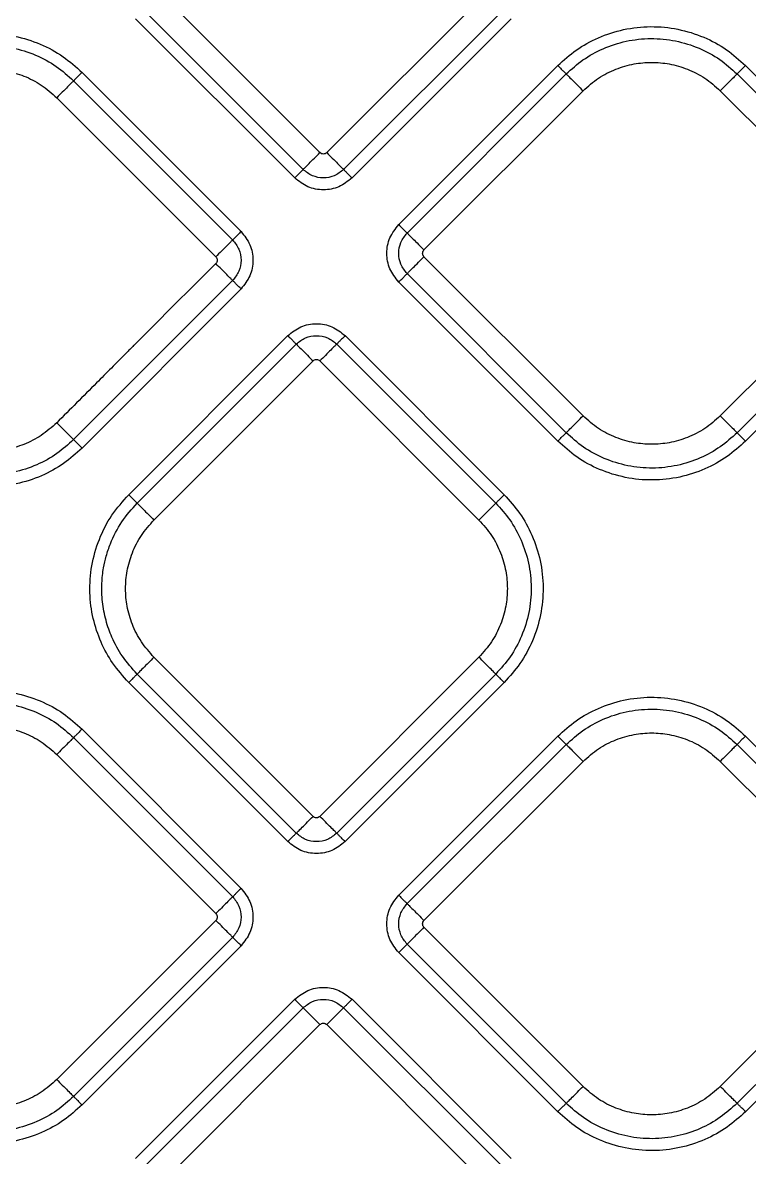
# Model space of a CAD drawing. Extents: x 832 to 912, y 781 to 934.
# Drawn here: x 869.191 to 872.201, y 842.999 to 847.697 of the extents above; entities that cross this region are included whole.
import ezdxf

# ---------------------------------------------------------------- set-up
doc = ezdxf.new("R2010")
doc.units = 0
doc.header["$MEASUREMENT"] = 0
doc.layers.add('1', color=4, linetype='Continuous')

# ---------------------------------------------------------------- blocks, each defined once
blk = doc.blocks.new('2026 SOVEREIGN HL')
at = {"layer": '1', "color": 3, "linetype": 'Continuous', "lineweight": 25}
for p, q in [((38.693, 50.0642), (38.0342, 50.723)), ((39.3801, 50.723), (38.7213, 50.0642)), ((38.6233, 49.9945), (37.9645, 50.6533)), ((39.4499, 50.6533), (38.791, 49.9945)), ((38.5884, 49.9597), (37.9296, 50.6185)), ((39.4847, 50.6185), (38.8259, 49.9597)), ((39.0195, 49.7661), (39.6783, 50.4249)), ((40.4555, 50.4249), (41.1143, 49.7661)), ((37.6727, 50.3615), (38.3315, 49.7027)), ((37.7076, 50.3964), (38.3664, 49.7376)), ((39.0543, 49.7312), (39.7131, 50.39)), ((40.4207, 50.39), (41.0795, 49.7312)), ((39.124, 49.6615), (39.7828, 50.3203)), ((40.351, 50.3203), (41.0098, 49.6615)), ((37.603, 50.2918), (38.2618, 49.633)), ((39.7828, 48.9744), (39.124, 49.6332)), ((41.0098, 49.6332), (40.351, 48.9744)), ((39.7131, 48.9047), (39.0543, 49.5635)), ((41.0795, 49.5635), (40.4207, 48.9047)), ((38.3315, 49.535), (37.6727, 48.8762)), ((39.6783, 48.8698), (39.0195, 49.5286)), ((41.1143, 49.5286), (40.4555, 48.8698)), ((38.3664, 49.5001), (37.7076, 48.8413)), ((37.9011, 48.6478), (38.5599, 49.3066)), ((38.7974, 49.3066), (39.4562, 48.6478)), ((37.936, 48.6129), (38.5948, 49.2717)), ((38.7625, 49.2717), (39.4213, 48.6129)), ((38.0057, 48.5432), (38.6645, 49.202)), ((38.6928, 49.202), (39.3516, 48.5432)), ((38.6645, 47.3163), (38.0057, 47.9751)), ((39.3516, 47.9751), (38.6928, 47.3163)), ((38.5599, 47.2117), (37.9011, 47.8705)), ((38.5948, 47.2465), (37.936, 47.9053)), ((39.4213, 47.9053), (38.7625, 47.2465)), ((39.4562, 47.8705), (38.7974, 47.2117)), ((37.6728, 47.6421), (38.3316, 46.9833)), ((37.7076, 47.677), (38.3664, 47.0182)), ((39.0194, 46.9897), (39.6782, 47.6485)), ((40.4555, 47.6485), (41.1143, 46.9897)), ((39.0543, 46.9548), (39.7131, 47.6136)), ((40.4207, 47.6136), (41.0795, 46.9548)), ((37.603, 47.5724), (38.2619, 46.9136)), ((39.124, 46.8851), (39.7828, 47.5439)), ((40.3509, 47.5439), (41.0098, 46.8851)), ((38.2619, 46.8853), (37.603, 46.2265)), ((39.7828, 46.198), (39.124, 46.8568)), ((41.0098, 46.8568), (40.3509, 46.198)), ((38.3316, 46.8156), (37.6728, 46.1568)), ((38.3664, 46.7807), (37.7076, 46.1219)), ((39.6782, 46.0934), (39.0194, 46.7522)), ((39.7131, 46.1282), (39.0543, 46.7871)), ((41.0795, 46.7871), (40.4207, 46.1282)), ((41.1143, 46.7522), (40.4555, 46.0934)), ((37.9296, 45.8999), (38.5884, 46.5587)), ((38.8259, 46.5587), (39.4847, 45.8999)), ((37.9645, 45.865), (38.6233, 46.5238)), ((38.791, 46.5238), (39.4499, 45.865)), ((38.0342, 45.7953), (38.693, 46.4541)), ((38.7213, 46.4541), (39.3801, 45.7953))]:
    blk.add_line(p, q, dxfattribs=at)
for points, knots in [([(36.9303, 50.3964), (36.9549, 50.4186), (37.0057, 50.4643), (37.0985, 50.5148), (37.203, 50.5489), (37.3152, 50.5612), (37.4282, 50.5504), (37.5347, 50.517), (37.63, 50.466), (37.6822, 50.4192), (37.7076, 50.3964)], [0, 0, 0, 0, 0.11509, 0.237017, 0.364589, 0.495523, 0.627141, 0.756681, 0.881633, 1, 1, 1, 1]), ([(39.6783, 50.4249), (39.7029, 50.4471), (39.7537, 50.4928), (39.8465, 50.5433), (39.951, 50.5774), (40.0632, 50.5898), (40.1762, 50.5789), (40.2826, 50.5455), (40.378, 50.4945), (40.4302, 50.4477), (40.4555, 50.4249)], [0, 0, 0, 0, 0.11509, 0.237016, 0.364589, 0.495523, 0.627141, 0.756681, 0.881633, 1, 1, 1, 1]), ([(36.9652, 50.3615), (36.9876, 50.3817), (37.0338, 50.4233), (37.1183, 50.4693), (37.2134, 50.5004), (37.3156, 50.5116), (37.4184, 50.5017), (37.5153, 50.4713), (37.6021, 50.4249), (37.6496, 50.3823), (37.6727, 50.3615)], [0, 0, 0, 0, 0.1150898, 0.2370165, 0.3645884, 0.4955226, 0.6271406, 0.7566812, 0.8816332, 1, 1, 1, 1]), ([(39.7131, 50.39), (39.7356, 50.4102), (39.7818, 50.4518), (39.8662, 50.4979), (39.9614, 50.5289), (40.0635, 50.5401), (40.1664, 50.5302), (40.2633, 50.4998), (40.3501, 50.4534), (40.3976, 50.4108), (40.4207, 50.39)], [0, 0, 0, 0, 0.11509, 0.237016, 0.364589, 0.495523, 0.62714, 0.756681, 0.881633, 1, 1, 1, 1]), ([(37.0349, 50.2918), (37.0556, 50.3102), (37.0966, 50.3466), (37.1692, 50.3832), (37.2439, 50.4049), (37.3189, 50.4117), (37.3939, 50.4049), (37.4687, 50.3832), (37.5413, 50.3466), (37.5823, 50.3102), (37.603, 50.2918)], [0, 0, 0, 0, 0.131359, 0.259989, 0.383484, 0.5, 0.616516, 0.740011, 0.868641, 1, 1, 1, 1]), ([(39.6783, 50.4249), (39.6822, 50.421), (39.6903, 50.4128), (39.7013, 50.4019), (39.7098, 50.3934), (39.712, 50.3911), (39.7131, 50.39)], [0, 0, 0, 0, 0.2364476, 0.4920963, 0.7520563, 1, 1, 1, 1]), ([(39.7828, 50.3203), (39.8036, 50.3387), (39.8445, 50.3751), (39.9172, 50.4117), (39.9919, 50.4334), (40.0669, 50.4402), (40.1419, 50.4334), (40.2166, 50.4117), (40.2893, 50.3751), (40.3303, 50.3387), (40.351, 50.3203)], [0, 0, 0, 0, 0.131359, 0.259989, 0.383484, 0.5, 0.616516, 0.740011, 0.868641, 1, 1, 1, 1]), ([(40.4555, 50.4249), (40.4516, 50.421), (40.4435, 50.4128), (40.4325, 50.4019), (40.424, 50.3934), (40.4218, 50.3911), (40.4207, 50.39)], [0, 0, 0, 0, 0.2364476, 0.4920963, 0.7520563, 1, 1, 1, 1]), ([(37.6727, 50.3615), (37.6705, 50.3593), (37.6661, 50.3549), (37.649, 50.3378), (37.6271, 50.3159), (37.6108, 50.2996), (37.603, 50.2918)], [0, 0, 0, 0, 0.247941, 0.507923, 0.763556, 1, 1, 1, 1]), ([(37.7076, 50.3964), (37.7037, 50.3925), (37.6955, 50.3843), (37.6846, 50.3734), (37.6761, 50.3649), (37.6738, 50.3626), (37.6727, 50.3615)], [0, 0, 0, 0, 0.2364447, 0.4920964, 0.7520547, 1, 1, 1, 1]), ([(39.7131, 50.39), (39.7153, 50.3879), (39.7198, 50.3834), (39.7368, 50.3664), (39.7587, 50.3444), (39.775, 50.3281), (39.7828, 50.3203)], [0, 0, 0, 0, 0.247942, 0.5079236, 0.7635559, 1, 1, 1, 1]), ([(40.4207, 50.39), (40.4185, 50.3879), (40.414, 50.3834), (40.397, 50.3664), (40.3751, 50.3444), (40.3588, 50.3281), (40.351, 50.3203)], [0, 0, 0, 0, 0.247942, 0.5079235, 0.7635558, 1, 1, 1, 1]), ([(38.6233, 49.9945), (38.6255, 49.9967), (38.63, 50.0012), (38.647, 50.0182), (38.6689, 50.0401), (38.6852, 50.0564), (38.693, 50.0642)], [0, 0, 0, 0, 0.247942, 0.507924, 0.763556, 1, 1, 1, 1]), ([(38.7213, 50.0642), (38.7192, 50.0626), (38.7151, 50.0593), (38.7072, 50.0579), (38.6993, 50.0593), (38.6951, 50.0626), (38.693, 50.0642)], [0, 0, 0, 0, 0.250231, 0.500002, 0.749769, 1, 1, 1, 1]), ([(38.7213, 50.0642), (38.7291, 50.0564), (38.7454, 50.0401), (38.7674, 50.0182), (38.7844, 50.0012), (38.7889, 49.9967), (38.791, 49.9945)], [0, 0, 0, 0, 0.236444, 0.492076, 0.752058, 1, 1, 1, 1]), ([(38.5884, 49.9597), (38.5924, 49.9636), (38.6005, 49.9717), (38.6115, 49.9827), (38.62, 49.9912), (38.6222, 49.9934), (38.6233, 49.9945)], [0, 0, 0, 0, 0.236446, 0.492098, 0.752056, 1, 1, 1, 1]), ([(38.791, 49.9945), (38.7788, 49.9848), (38.7542, 49.9655), (38.7072, 49.9569), (38.6601, 49.9655), (38.6356, 49.9848), (38.6233, 49.9945)], [0, 0, 0, 0, 0.249877, 0.500014, 0.750139, 1, 1, 1, 1]), ([(38.791, 49.9945), (38.7921, 49.9934), (38.7944, 49.9912), (38.8029, 49.9827), (38.8139, 49.9717), (38.822, 49.9636), (38.8259, 49.9597)], [0, 0, 0, 0, 0.2479441, 0.507903, 0.7635549, 1, 1, 1, 1]), ([(38.8259, 49.9597), (38.8086, 49.9459), (38.7738, 49.9185), (38.7072, 49.9064), (38.6405, 49.9185), (38.6058, 49.9459), (38.5884, 49.9597)], [0, 0, 0, 0, 0.250071, 0.500017, 0.749933, 1, 1, 1, 1]), ([(39.0195, 49.5286), (39.0057, 49.546), (38.9783, 49.5807), (38.9663, 49.6474), (38.9783, 49.714), (39.0057, 49.7487), (39.0195, 49.7661)], [0, 0, 0, 0, 0.25007, 0.500017, 0.749933, 1, 1, 1, 1]), ([(39.0195, 49.7661), (39.0234, 49.7622), (39.0315, 49.754), (39.0425, 49.7431), (39.051, 49.7346), (39.0532, 49.7323), (39.0543, 49.7312)], [0, 0, 0, 0, 0.236447, 0.492097, 0.752056, 1, 1, 1, 1]), ([(38.3315, 49.7027), (38.3294, 49.7005), (38.3249, 49.6961), (38.3079, 49.6791), (38.286, 49.6571), (38.2697, 49.6408), (38.2618, 49.633)], [0, 0, 0, 0, 0.247332, 0.507093, 0.762967, 1, 1, 1, 1]), ([(38.3664, 49.7376), (38.3622, 49.7335), (38.354, 49.7252), (38.3432, 49.7143), (38.3349, 49.706), (38.3326, 49.7038), (38.3315, 49.7027)], [0, 0, 0, 0, 0.250004, 0.500011, 0.750003, 1, 1, 1, 1]), ([(38.3315, 49.7027), (38.3412, 49.6905), (38.3606, 49.6659), (38.3691, 49.6189), (38.3606, 49.5718), (38.3412, 49.5473), (38.3315, 49.535)], [0, 0, 0, 0, 0.249876, 0.500015, 0.75014, 1, 1, 1, 1]), ([(38.3664, 49.7376), (38.3801, 49.7202), (38.4075, 49.6855), (38.4196, 49.6189), (38.4075, 49.5522), (38.3801, 49.5175), (38.3664, 49.5001)], [0, 0, 0, 0, 0.2500701, 0.5000162, 0.749932, 1, 1, 1, 1]), ([(39.0543, 49.5635), (39.0446, 49.5758), (39.0253, 49.6003), (39.0167, 49.6474), (39.0253, 49.6944), (39.0446, 49.719), (39.0543, 49.7312)], [0, 0, 0, 0, 0.249877, 0.500014, 0.750139, 1, 1, 1, 1]), ([(39.0543, 49.7312), (39.0565, 49.729), (39.061, 49.7246), (39.078, 49.7075), (39.0999, 49.6856), (39.1162, 49.6693), (39.124, 49.6615)], [0, 0, 0, 0, 0.247942, 0.5079235, 0.763556, 1, 1, 1, 1]), ([(39.124, 49.6332), (39.1224, 49.6353), (39.1191, 49.6394), (39.1177, 49.6474), (39.1191, 49.6553), (39.1224, 49.6594), (39.124, 49.6615)], [0, 0, 0, 0, 0.250233, 0.500005, 0.749767, 1, 1, 1, 1]), ([(38.2618, 49.633), (38.2635, 49.6309), (38.2667, 49.6268), (38.2682, 49.6189), (38.2667, 49.6109), (38.2635, 49.6068), (38.2618, 49.6047)], [0, 0, 0, 0, 0.250226, 0.5, 0.749774, 1, 1, 1, 1]), ([(39.0543, 49.5635), (39.0565, 49.5657), (39.061, 49.5702), (39.0779, 49.5871), (39.0999, 49.6091), (39.1162, 49.6254), (39.124, 49.6332)], [0, 0, 0, 0, 0.247332, 0.507094, 0.762968, 1, 1, 1, 1]), ([(38.2618, 49.6047), (38.1516, 49.4953), (38.0414, 49.3859), (37.9319, 49.2757), (37.9317, 49.2754), (37.9308, 49.2745), (37.9273, 49.2711), (37.9138, 49.2574), (37.8599, 49.2034), (37.7538, 49.0969), (37.6579, 49.0008), (37.603, 48.9459)], [0, 0, 0, 0, 0.499997, 0.500027, 0.5003, 0.501087, 0.504115, 0.515985, 0.562982, 0.749999, 1, 1, 1, 1]), ([(38.3315, 49.535), (38.3294, 49.5372), (38.3249, 49.5417), (38.3079, 49.5587), (38.2859, 49.5806), (38.2696, 49.5969), (38.2618, 49.6047)], [0, 0, 0, 0, 0.247941, 0.507924, 0.763556, 1, 1, 1, 1]), ([(39.0195, 49.5286), (39.0236, 49.5328), (39.0319, 49.541), (39.0427, 49.5519), (39.051, 49.5602), (39.0532, 49.5624), (39.0543, 49.5635)], [0, 0, 0, 0, 0.250006, 0.500011, 0.750003, 1, 1, 1, 1]), ([(38.3664, 49.5001), (38.3625, 49.504), (38.3543, 49.5122), (38.3434, 49.5231), (38.3349, 49.5317), (38.3326, 49.5339), (38.3315, 49.535)], [0, 0, 0, 0, 0.236446, 0.492096, 0.752056, 1, 1, 1, 1]), ([(38.5599, 49.3066), (38.5773, 49.3203), (38.612, 49.3477), (38.6787, 49.3598), (38.7453, 49.3477), (38.78, 49.3203), (38.7974, 49.3066)], [0, 0, 0, 0, 0.250071, 0.500017, 0.749932, 1, 1, 1, 1]), ([(38.5599, 49.3066), (38.5641, 49.3024), (38.5724, 49.2942), (38.5832, 49.2833), (38.5915, 49.275), (38.5937, 49.2728), (38.5948, 49.2717)], [0, 0, 0, 0, 0.250005, 0.500011, 0.750004, 1, 1, 1, 1]), ([(38.5948, 49.2717), (38.6071, 49.2814), (38.6316, 49.3007), (38.6787, 49.3093), (38.7257, 49.3007), (38.7503, 49.2814), (38.7625, 49.2717)], [0, 0, 0, 0, 0.249877, 0.500014, 0.750139, 1, 1, 1, 1]), ([(38.7974, 49.3066), (38.7935, 49.3027), (38.7854, 49.2945), (38.7744, 49.2836), (38.7659, 49.2751), (38.7636, 49.2728), (38.7625, 49.2717)], [0, 0, 0, 0, 0.236448, 0.492098, 0.752056, 1, 1, 1, 1]), ([(38.5948, 49.2717), (38.597, 49.2695), (38.6015, 49.2651), (38.6184, 49.2481), (38.6404, 49.2262), (38.6567, 49.2098), (38.6645, 49.202)], [0, 0, 0, 0, 0.247332, 0.507093, 0.762967, 1, 1, 1, 1]), ([(38.7625, 49.2717), (38.7603, 49.2695), (38.7559, 49.2651), (38.7388, 49.248), (38.7169, 49.2261), (38.7006, 49.2098), (38.6928, 49.202)], [0, 0, 0, 0, 0.247942, 0.507923, 0.763555, 1, 1, 1, 1]), ([(38.6645, 49.202), (38.6666, 49.2036), (38.6707, 49.2069), (38.6787, 49.2083), (38.6866, 49.2069), (38.6907, 49.2036), (38.6928, 49.202)], [0, 0, 0, 0, 0.250228, 0.5, 0.749772, 1, 1, 1, 1]), ([(39.7131, 48.9047), (39.7153, 48.9069), (39.7198, 48.9114), (39.7368, 48.9284), (39.7587, 48.9503), (39.775, 48.9666), (39.7828, 48.9744)], [0, 0, 0, 0, 0.2479418, 0.5079232, 0.7635553, 1, 1, 1, 1]), ([(40.351, 48.9744), (40.3303, 48.956), (40.2893, 48.9197), (40.2166, 48.883), (40.1419, 48.8613), (40.0669, 48.8545), (39.9919, 48.8613), (39.9172, 48.883), (39.8445, 48.9197), (39.8036, 48.956), (39.7828, 48.9744)], [0, 0, 0, 0, 0.131359, 0.259989, 0.383484, 0.5, 0.616516, 0.740011, 0.868641, 1, 1, 1, 1]), ([(40.351, 48.9744), (40.3588, 48.9666), (40.3751, 48.9503), (40.397, 48.9284), (40.414, 48.9114), (40.4185, 48.9069), (40.4207, 48.9047)], [0, 0, 0, 0, 0.236445, 0.492077, 0.752058, 1, 1, 1, 1]), ([(37.603, 48.9459), (37.5823, 48.9275), (37.5413, 48.8912), (37.4687, 48.8545), (37.3939, 48.8328), (37.3189, 48.826), (37.2439, 48.8328), (37.1692, 48.8545), (37.0966, 48.8912), (37.0556, 48.9275), (37.0349, 48.9459)], [0, 0, 0, 0, 0.131359, 0.259989, 0.383484, 0.5, 0.616516, 0.740011, 0.868641, 1, 1, 1, 1]), ([(37.6727, 48.8762), (37.6705, 48.8784), (37.6661, 48.8828), (37.649, 48.8999), (37.6271, 48.9218), (37.6108, 48.9381), (37.603, 48.9459)], [0, 0, 0, 0, 0.247942, 0.507923, 0.763556, 1, 1, 1, 1]), ([(39.6783, 48.8698), (39.6822, 48.8737), (39.6903, 48.8819), (39.7013, 48.8928), (39.7098, 48.9013), (39.712, 48.9036), (39.7131, 48.9047)], [0, 0, 0, 0, 0.236446, 0.492098, 0.752056, 1, 1, 1, 1]), ([(40.4207, 48.9047), (40.3983, 48.8845), (40.3521, 48.8429), (40.2676, 48.7969), (40.1725, 48.7658), (40.0703, 48.7546), (39.9674, 48.7645), (39.8705, 48.7949), (39.7837, 48.8413), (39.7362, 48.8839), (39.7131, 48.9047)], [0, 0, 0, 0, 0.11509, 0.237016, 0.364589, 0.495523, 0.627141, 0.756681, 0.881633, 1, 1, 1, 1]), ([(40.4207, 48.9047), (40.4218, 48.9036), (40.424, 48.9013), (40.4325, 48.8928), (40.4435, 48.8819), (40.4516, 48.8737), (40.4555, 48.8698)], [0, 0, 0, 0, 0.247944, 0.507902, 0.763554, 1, 1, 1, 1]), ([(37.6727, 48.8762), (37.6503, 48.856), (37.6041, 48.8144), (37.5196, 48.7684), (37.4245, 48.7373), (37.3223, 48.7261), (37.2195, 48.736), (37.1226, 48.7664), (37.0358, 48.8128), (36.9883, 48.8554), (36.9652, 48.8762)], [0, 0, 0, 0, 0.11509, 0.237017, 0.364589, 0.495523, 0.627141, 0.756681, 0.881633, 1, 1, 1, 1]), ([(37.7076, 48.8413), (37.7037, 48.8452), (37.6955, 48.8534), (37.6846, 48.8643), (37.6761, 48.8728), (37.6738, 48.8751), (37.6727, 48.8762)], [0, 0, 0, 0, 0.236446, 0.492097, 0.752055, 1, 1, 1, 1]), ([(40.4555, 48.8698), (40.4309, 48.8476), (40.3802, 48.802), (40.2873, 48.7514), (40.1829, 48.7173), (40.0706, 48.705), (39.9576, 48.7158), (39.8512, 48.7492), (39.7558, 48.8002), (39.7037, 48.847), (39.6783, 48.8698)], [0, 0, 0, 0, 0.11509, 0.237016, 0.364589, 0.495523, 0.627141, 0.756681, 0.881633, 1, 1, 1, 1]), ([(37.7076, 48.8413), (37.6829, 48.8191), (37.6322, 48.7734), (37.5394, 48.7229), (37.4349, 48.6888), (37.3227, 48.6765), (37.2097, 48.6873), (37.1032, 48.7207), (37.0079, 48.7717), (36.9557, 48.8185), (36.9303, 48.8413)], [0, 0, 0, 0, 0.11509, 0.237016, 0.364589, 0.495523, 0.62714, 0.756681, 0.881633, 1, 1, 1, 1]), ([(37.9011, 47.8705), (37.8778, 47.8966), (37.8323, 47.9473), (37.7835, 48.0379), (37.7506, 48.1361), (37.7367, 48.2434), (37.7446, 48.3551), (37.7759, 48.4641), (37.8273, 48.5648), (37.8767, 48.6204), (37.9011, 48.6478)], [0, 0, 0, 0, 0.121443, 0.236288, 0.355187, 0.480547, 0.610328, 0.741991, 0.872767, 1, 1, 1, 1]), ([(37.9011, 48.6478), (37.905, 48.6439), (37.9132, 48.6357), (37.9241, 48.6248), (37.9327, 48.6162), (37.9349, 48.614), (37.936, 48.6129)], [0, 0, 0, 0, 0.236447, 0.492097, 0.752057, 1, 1, 1, 1]), ([(39.4562, 48.6478), (39.4523, 48.6439), (39.4442, 48.6357), (39.4332, 48.6248), (39.4247, 48.6162), (39.4224, 48.614), (39.4213, 48.6129)], [0, 0, 0, 0, 0.236448, 0.492097, 0.752056, 1, 1, 1, 1]), ([(39.4562, 48.6478), (39.4784, 48.6231), (39.5241, 48.5724), (39.5746, 48.4796), (39.6088, 48.3751), (39.6211, 48.2628), (39.6102, 48.1499), (39.5768, 48.0434), (39.5258, 47.948), (39.479, 47.8959), (39.4562, 47.8705)], [0, 0, 0, 0, 0.11509, 0.237017, 0.364589, 0.495523, 0.627141, 0.756681, 0.881633, 1, 1, 1, 1]), ([(37.936, 47.9053), (37.9147, 47.9291), (37.8733, 47.9753), (37.838, 48.0411), (37.8177, 48.092), (37.8065, 48.128), (37.7978, 48.1655), (37.7919, 48.2043), (37.7892, 48.2432), (37.7896, 48.2905), (37.7951, 48.3407), (37.8074, 48.3953), (37.8295, 48.4603), (37.8688, 48.5374), (37.9138, 48.588), (37.936, 48.6129)], [0, 0, 0, 0, 0.121411, 0.236227, 0.282953, 0.330871, 0.379888, 0.429892, 0.480755, 0.528606, 0.610484, 0.673349, 0.742097, 0.872821, 1, 1, 1, 1]), ([(37.936, 48.6129), (37.9382, 48.6107), (37.9427, 48.6062), (37.9597, 48.5892), (37.9816, 48.5673), (37.9979, 48.551), (38.0057, 48.5432)], [0, 0, 0, 0, 0.2479417, 0.5079233, 0.763555, 1, 1, 1, 1]), ([(39.4213, 48.6129), (39.4192, 48.6107), (39.4147, 48.6062), (39.3977, 48.5892), (39.3757, 48.5673), (39.3595, 48.551), (39.3516, 48.5432)], [0, 0, 0, 0, 0.247942, 0.507924, 0.763555, 1, 1, 1, 1]), ([(39.4213, 48.6129), (39.4415, 48.5905), (39.4831, 48.5443), (39.5292, 48.4598), (39.5602, 48.3647), (39.5714, 48.2625), (39.5616, 48.1597), (39.5311, 48.0628), (39.4847, 47.976), (39.4421, 47.9285), (39.4213, 47.9053)], [0, 0, 0, 0, 0.1150898, 0.2370163, 0.3645886, 0.4955224, 0.6271406, 0.756681, 0.8816332, 1, 1, 1, 1]), ([(38.0057, 47.9751), (37.9873, 47.9958), (37.951, 48.0368), (37.9143, 48.1094), (37.8926, 48.1841), (37.8858, 48.2591), (37.8926, 48.3341), (37.9143, 48.4088), (37.951, 48.4815), (37.9873, 48.5225), (38.0057, 48.5432)], [0, 0, 0, 0, 0.131359, 0.259989, 0.383484, 0.5, 0.616516, 0.740011, 0.868641, 1, 1, 1, 1]), ([(39.3516, 48.5432), (39.37, 48.5225), (39.4064, 48.4815), (39.443, 48.4088), (39.4647, 48.3341), (39.4715, 48.2591), (39.4647, 48.1841), (39.443, 48.1094), (39.4064, 48.0368), (39.37, 47.9958), (39.3516, 47.9751)], [0, 0, 0, 0, 0.131359, 0.259989, 0.383484, 0.5, 0.616516, 0.740011, 0.868641, 1, 1, 1, 1]), ([(38.0057, 47.9751), (37.9979, 47.9672), (37.9816, 47.951), (37.9597, 47.929), (37.9427, 47.912), (37.9382, 47.9075), (37.936, 47.9053)], [0, 0, 0, 0, 0.236445, 0.492077, 0.752058, 1, 1, 1, 1]), ([(39.4213, 47.9053), (39.4192, 47.9075), (39.4147, 47.912), (39.3977, 47.929), (39.3757, 47.951), (39.3595, 47.9672), (39.3516, 47.9751)], [0, 0, 0, 0, 0.2479417, 0.5079237, 0.7635554, 1, 1, 1, 1]), ([(37.936, 47.9053), (37.9349, 47.9043), (37.9327, 47.902), (37.9241, 47.8935), (37.9132, 47.8825), (37.905, 47.8744), (37.9011, 47.8705)], [0, 0, 0, 0, 0.247944, 0.507903, 0.763553, 1, 1, 1, 1]), ([(39.4562, 47.8705), (39.4523, 47.8744), (39.4442, 47.8825), (39.4332, 47.8935), (39.4247, 47.902), (39.4224, 47.9043), (39.4213, 47.9053)], [0, 0, 0, 0, 0.2364472, 0.4920974, 0.7520562, 1, 1, 1, 1]), ([(36.9303, 47.677), (36.955, 47.6992), (37.0057, 47.7448), (37.0985, 47.7954), (37.203, 47.8295), (37.3153, 47.8418), (37.4282, 47.831), (37.5347, 47.7976), (37.6301, 47.7466), (37.6822, 47.6998), (37.7076, 47.677)], [0, 0, 0, 0, 0.11509, 0.237016, 0.364589, 0.495523, 0.627141, 0.756681, 0.881633, 1, 1, 1, 1]), ([(36.9652, 47.6421), (36.9876, 47.6623), (37.0338, 47.7039), (37.1183, 47.7499), (37.2134, 47.781), (37.3156, 47.7922), (37.4184, 47.7823), (37.5153, 47.7519), (37.6022, 47.7055), (37.6496, 47.6628), (37.6728, 47.6421)], [0, 0, 0, 0, 0.1150899, 0.2370164, 0.3645887, 0.4955225, 0.6271405, 0.756681, 0.8816332, 1, 1, 1, 1]), ([(39.6782, 47.6485), (39.7029, 47.6706), (39.7536, 47.7163), (39.8464, 47.7669), (39.9509, 47.801), (40.0632, 47.8133), (40.1761, 47.8025), (40.2826, 47.7691), (40.378, 47.7181), (40.4301, 47.6712), (40.4555, 47.6485)], [0, 0, 0, 0, 0.11509, 0.237016, 0.364589, 0.495523, 0.627141, 0.756681, 0.881633, 1, 1, 1, 1]), ([(39.7131, 47.6136), (39.7355, 47.6338), (39.7817, 47.6754), (39.8662, 47.7214), (39.9613, 47.7525), (40.0635, 47.7637), (40.1663, 47.7538), (40.2632, 47.7234), (40.3501, 47.677), (40.3975, 47.6343), (40.4207, 47.6136)], [0, 0, 0, 0, 0.11509, 0.237016, 0.364589, 0.495523, 0.627141, 0.756681, 0.881633, 1, 1, 1, 1]), ([(37.0349, 47.5724), (37.0556, 47.5908), (37.0966, 47.6271), (37.1693, 47.6638), (37.244, 47.6855), (37.319, 47.6923), (37.394, 47.6855), (37.4687, 47.6638), (37.5413, 47.6271), (37.5823, 47.5908), (37.603, 47.5724)], [0, 0, 0, 0, 0.131359, 0.259989, 0.383484, 0.5, 0.616516, 0.740011, 0.868641, 1, 1, 1, 1]), ([(37.6728, 47.6421), (37.6706, 47.6399), (37.6661, 47.6354), (37.6491, 47.6184), (37.6271, 47.5965), (37.6109, 47.5802), (37.603, 47.5724)], [0, 0, 0, 0, 0.2479417, 0.5079236, 0.7635553, 1, 1, 1, 1]), ([(37.7076, 47.677), (37.7037, 47.6731), (37.6956, 47.6649), (37.6846, 47.654), (37.6761, 47.6454), (37.6738, 47.6432), (37.6728, 47.6421)], [0, 0, 0, 0, 0.236447, 0.492098, 0.752056, 1, 1, 1, 1]), ([(39.6782, 47.6485), (39.6821, 47.6445), (39.6903, 47.6364), (39.7013, 47.6254), (39.7098, 47.6169), (39.712, 47.6147), (39.7131, 47.6136)], [0, 0, 0, 0, 0.236447, 0.492098, 0.752056, 1, 1, 1, 1]), ([(39.7828, 47.5439), (39.8035, 47.5623), (39.8445, 47.5986), (39.9172, 47.6353), (39.9919, 47.6569), (40.0669, 47.6638), (40.1419, 47.6569), (40.2166, 47.6353), (40.2892, 47.5986), (40.3302, 47.5623), (40.3509, 47.5439)], [0, 0, 0, 0, 0.131359, 0.259989, 0.383484, 0.5, 0.616516, 0.740011, 0.868641, 1, 1, 1, 1]), ([(40.4555, 47.6485), (40.4516, 47.6445), (40.4435, 47.6364), (40.4325, 47.6254), (40.424, 47.6169), (40.4217, 47.6147), (40.4207, 47.6136)], [0, 0, 0, 0, 0.236447, 0.492098, 0.752056, 1, 1, 1, 1]), ([(39.7131, 47.6136), (39.7153, 47.6114), (39.7198, 47.6069), (39.7368, 47.5899), (39.7587, 47.568), (39.775, 47.5517), (39.7828, 47.5439)], [0, 0, 0, 0, 0.247942, 0.507923, 0.763556, 1, 1, 1, 1]), ([(40.4207, 47.6136), (40.4185, 47.6114), (40.414, 47.6069), (40.397, 47.5899), (40.375, 47.568), (40.3588, 47.5517), (40.3509, 47.5439)], [0, 0, 0, 0, 0.247942, 0.507923, 0.763556, 1, 1, 1, 1]), ([(38.5948, 47.2465), (38.597, 47.2487), (38.6015, 47.2532), (38.6185, 47.2702), (38.6404, 47.2921), (38.6567, 47.3084), (38.6645, 47.3163)], [0, 0, 0, 0, 0.247942, 0.507924, 0.763555, 1, 1, 1, 1]), ([(38.6928, 47.3163), (38.6907, 47.3146), (38.6866, 47.3114), (38.6787, 47.3099), (38.6707, 47.3114), (38.6666, 47.3146), (38.6645, 47.3163)], [0, 0, 0, 0, 0.250227, 0.5, 0.749773, 1, 1, 1, 1]), ([(38.7625, 47.2465), (38.7603, 47.2487), (38.7559, 47.2532), (38.7389, 47.2702), (38.717, 47.2921), (38.7007, 47.3084), (38.6928, 47.3163)], [0, 0, 0, 0, 0.247332, 0.507093, 0.762967, 1, 1, 1, 1]), ([(38.5599, 47.2117), (38.5638, 47.2156), (38.572, 47.2237), (38.583, 47.2347), (38.5915, 47.2432), (38.5937, 47.2454), (38.5948, 47.2465)], [0, 0, 0, 0, 0.236447, 0.492097, 0.752056, 1, 1, 1, 1]), ([(38.7625, 47.2465), (38.7503, 47.2369), (38.7257, 47.2175), (38.6787, 47.2089), (38.6316, 47.2175), (38.6071, 47.2369), (38.5948, 47.2465)], [0, 0, 0, 0, 0.249862, 0.499986, 0.750123, 1, 1, 1, 1]), ([(38.7974, 47.2117), (38.7933, 47.2158), (38.785, 47.2241), (38.7742, 47.2349), (38.7659, 47.2432), (38.7636, 47.2454), (38.7625, 47.2465)], [0, 0, 0, 0, 0.250006, 0.500012, 0.750003, 1, 1, 1, 1]), ([(38.7974, 47.2117), (38.78, 47.198), (38.7453, 47.1705), (38.6787, 47.1585), (38.612, 47.1705), (38.5773, 47.198), (38.5599, 47.2117)], [0, 0, 0, 0, 0.250068, 0.499983, 0.749929, 1, 1, 1, 1]), ([(38.3316, 46.9833), (38.3294, 46.9811), (38.3249, 46.9766), (38.3079, 46.9597), (38.286, 46.9377), (38.2697, 46.9214), (38.2619, 46.9136)], [0, 0, 0, 0, 0.247332, 0.507093, 0.762967, 1, 1, 1, 1]), ([(38.3664, 47.0182), (38.3623, 47.014), (38.354, 47.0057), (38.3432, 46.9949), (38.3349, 46.9866), (38.3327, 46.9844), (38.3316, 46.9833)], [0, 0, 0, 0, 0.250005, 0.500012, 0.750004, 1, 1, 1, 1]), ([(38.3316, 46.9833), (38.3412, 46.971), (38.3606, 46.9465), (38.3692, 46.8994), (38.3606, 46.8524), (38.3412, 46.8278), (38.3316, 46.8156)], [0, 0, 0, 0, 0.249877, 0.500014, 0.750139, 1, 1, 1, 1]), ([(38.3664, 47.0182), (38.3801, 47.0008), (38.4076, 46.9661), (38.4196, 46.8994), (38.4076, 46.8328), (38.3801, 46.7981), (38.3664, 46.7807)], [0, 0, 0, 0, 0.25007, 0.500017, 0.749933, 1, 1, 1, 1]), ([(39.0194, 46.7522), (39.0057, 46.7696), (38.9783, 46.8043), (38.9662, 46.8709), (38.9783, 46.9376), (39.0057, 46.9723), (39.0194, 46.9897)], [0, 0, 0, 0, 0.25007, 0.500017, 0.749933, 1, 1, 1, 1]), ([(39.0194, 46.9897), (39.0233, 46.9857), (39.0315, 46.9776), (39.0424, 46.9666), (39.0509, 46.9581), (39.0532, 46.9559), (39.0543, 46.9548)], [0, 0, 0, 0, 0.236446, 0.492098, 0.752056, 1, 1, 1, 1]), ([(39.0543, 46.7871), (39.0446, 46.7993), (39.0253, 46.8239), (39.0167, 46.8709), (39.0253, 46.918), (39.0446, 46.9425), (39.0543, 46.9548)], [0, 0, 0, 0, 0.249877, 0.500014, 0.750139, 1, 1, 1, 1]), ([(39.0543, 46.9548), (39.0565, 46.9526), (39.061, 46.9481), (39.078, 46.9311), (39.0999, 46.9092), (39.1162, 46.8929), (39.124, 46.8851)], [0, 0, 0, 0, 0.2479417, 0.5079234, 0.7635556, 1, 1, 1, 1]), ([(38.2619, 46.9136), (38.2635, 46.9115), (38.2667, 46.9074), (38.2682, 46.8994), (38.2667, 46.8915), (38.2635, 46.8874), (38.2619, 46.8853)], [0, 0, 0, 0, 0.250229, 0.5, 0.749771, 1, 1, 1, 1]), ([(38.3316, 46.8156), (38.3294, 46.8178), (38.3249, 46.8222), (38.3079, 46.8393), (38.286, 46.8612), (38.2697, 46.8775), (38.2619, 46.8853)], [0, 0, 0, 0, 0.247942, 0.507923, 0.763555, 1, 1, 1, 1]), ([(39.124, 46.8568), (39.1224, 46.8589), (39.1191, 46.863), (39.1177, 46.8709), (39.1191, 46.8789), (39.1224, 46.883), (39.124, 46.8851)], [0, 0, 0, 0, 0.2502282, 0.5, 0.7497718, 1, 1, 1, 1]), ([(39.124, 46.8568), (39.1162, 46.849), (39.0999, 46.8327), (39.078, 46.8108), (39.061, 46.7937), (39.0565, 46.7893), (39.0543, 46.7871)], [0, 0, 0, 0, 0.236444, 0.492077, 0.752058, 1, 1, 1, 1]), ([(38.3664, 46.7807), (38.3625, 46.7846), (38.3544, 46.7927), (38.3434, 46.8037), (38.3349, 46.8122), (38.3327, 46.8145), (38.3316, 46.8156)], [0, 0, 0, 0, 0.236447, 0.4920975, 0.7520561, 1, 1, 1, 1]), ([(39.0543, 46.7871), (39.0532, 46.786), (39.0509, 46.7837), (39.0424, 46.7752), (39.0315, 46.7642), (39.0233, 46.7561), (39.0194, 46.7522)], [0, 0, 0, 0, 0.247944, 0.507902, 0.763554, 1, 1, 1, 1]), ([(38.5884, 46.5587), (38.6058, 46.5724), (38.6405, 46.5998), (38.7072, 46.6119), (38.7738, 46.5998), (38.8086, 46.5724), (38.8259, 46.5587)], [0, 0, 0, 0, 0.250071, 0.500017, 0.749933, 1, 1, 1, 1]), ([(38.5884, 46.5587), (38.5926, 46.5545), (38.6009, 46.5463), (38.6117, 46.5354), (38.62, 46.5271), (38.6222, 46.5249), (38.6233, 46.5238)], [0, 0, 0, 0, 0.250005, 0.5000115, 0.7500034, 1, 1, 1, 1]), ([(38.6233, 46.5238), (38.6356, 46.5335), (38.6601, 46.5528), (38.7072, 46.5614), (38.7542, 46.5528), (38.7788, 46.5335), (38.791, 46.5238)], [0, 0, 0, 0, 0.249876, 0.500014, 0.750139, 1, 1, 1, 1]), ([(38.8259, 46.5587), (38.822, 46.5548), (38.8139, 46.5466), (38.8029, 46.5357), (38.7944, 46.5272), (38.7921, 46.5249), (38.791, 46.5238)], [0, 0, 0, 0, 0.236446, 0.492097, 0.752056, 1, 1, 1, 1]), ([(38.6233, 46.5238), (38.6255, 46.5216), (38.63, 46.5172), (38.647, 46.5002), (38.6689, 46.4783), (38.6852, 46.4619), (38.693, 46.4541)], [0, 0, 0, 0, 0.247332, 0.507094, 0.762968, 1, 1, 1, 1]), ([(38.791, 46.5238), (38.7889, 46.5216), (38.7844, 46.5172), (38.7674, 46.5001), (38.7454, 46.4782), (38.7291, 46.4619), (38.7213, 46.4541)], [0, 0, 0, 0, 0.247942, 0.507924, 0.763556, 1, 1, 1, 1]), ([(38.693, 46.4541), (38.6951, 46.4557), (38.6993, 46.459), (38.7072, 46.4604), (38.7151, 46.459), (38.7192, 46.4557), (38.7213, 46.4541)], [0, 0, 0, 0, 0.250231, 0.499998, 0.749769, 1, 1, 1, 1]), ([(37.603, 46.2265), (37.5823, 46.2081), (37.5413, 46.1717), (37.4687, 46.1351), (37.394, 46.1134), (37.319, 46.1066), (37.244, 46.1134), (37.1693, 46.1351), (37.0966, 46.1717), (37.0556, 46.2081), (37.0349, 46.2265)], [0, 0, 0, 0, 0.131359, 0.259989, 0.383484, 0.5, 0.616516, 0.740011, 0.868641, 1, 1, 1, 1]), ([(37.603, 46.2265), (37.6109, 46.2187), (37.6271, 46.2024), (37.6491, 46.1804), (37.6661, 46.1634), (37.6706, 46.1589), (37.6728, 46.1568)], [0, 0, 0, 0, 0.2364447, 0.4920764, 0.7520583, 1, 1, 1, 1]), ([(39.7131, 46.1282), (39.7153, 46.1304), (39.7198, 46.1349), (39.7368, 46.1519), (39.7587, 46.1739), (39.775, 46.1901), (39.7828, 46.198)], [0, 0, 0, 0, 0.2479418, 0.5079237, 0.7635556, 1, 1, 1, 1]), ([(40.3509, 46.198), (40.3302, 46.1796), (40.2892, 46.1432), (40.2166, 46.1066), (40.1419, 46.0849), (40.0669, 46.0781), (39.9919, 46.0849), (39.9172, 46.1066), (39.8445, 46.1432), (39.8035, 46.1796), (39.7828, 46.198)], [0, 0, 0, 0, 0.131359, 0.259989, 0.383484, 0.5, 0.616516, 0.740011, 0.868641, 1, 1, 1, 1]), ([(40.4207, 46.1282), (40.4185, 46.1304), (40.414, 46.1349), (40.397, 46.1519), (40.375, 46.1739), (40.3588, 46.1901), (40.3509, 46.198)], [0, 0, 0, 0, 0.247942, 0.507924, 0.763556, 1, 1, 1, 1]), ([(37.6728, 46.1568), (37.6503, 46.1366), (37.6041, 46.095), (37.5196, 46.0489), (37.4245, 46.0179), (37.3224, 46.0067), (37.2195, 46.0166), (37.1226, 46.047), (37.0358, 46.0934), (36.9883, 46.136), (36.9652, 46.1568)], [0, 0, 0, 0, 0.11509, 0.237016, 0.364588, 0.495523, 0.627141, 0.756681, 0.881633, 1, 1, 1, 1]), ([(37.6728, 46.1568), (37.6738, 46.1557), (37.6761, 46.1534), (37.6846, 46.1449), (37.6956, 46.1339), (37.7037, 46.1258), (37.7076, 46.1219)], [0, 0, 0, 0, 0.247944, 0.507902, 0.763553, 1, 1, 1, 1]), ([(37.7076, 46.1219), (37.683, 46.0997), (37.6322, 46.054), (37.5394, 46.0035), (37.4349, 45.9693), (37.3227, 45.957), (37.2097, 45.9679), (37.1033, 46.0013), (37.0079, 46.0523), (36.9557, 46.0991), (36.9303, 46.1219)], [0, 0, 0, 0, 0.11509, 0.237016, 0.364589, 0.495522, 0.62714, 0.756681, 0.881633, 1, 1, 1, 1]), ([(39.6782, 46.0934), (39.6821, 46.0973), (39.6903, 46.1054), (39.7013, 46.1164), (39.7098, 46.1249), (39.712, 46.1272), (39.7131, 46.1282)], [0, 0, 0, 0, 0.2364469, 0.4920975, 0.752056, 1, 1, 1, 1]), ([(40.4555, 46.0934), (40.4309, 46.0712), (40.3801, 46.0255), (40.2873, 45.9749), (40.1828, 45.9408), (40.0706, 45.9285), (39.9576, 45.9394), (39.8512, 45.9728), (39.7558, 46.0238), (39.7036, 46.0706), (39.6782, 46.0934)], [0, 0, 0, 0, 0.11509, 0.237016, 0.364589, 0.495523, 0.627141, 0.756681, 0.881633, 1, 1, 1, 1]), ([(40.4207, 46.1282), (40.3982, 46.1081), (40.352, 46.0665), (40.2675, 46.0204), (40.1724, 45.9894), (40.0703, 45.9782), (39.9674, 45.988), (39.8705, 46.0185), (39.7837, 46.0649), (39.7362, 46.1075), (39.7131, 46.1282)], [0, 0, 0, 0, 0.11509, 0.237016, 0.364589, 0.495523, 0.627141, 0.756681, 0.881633, 1, 1, 1, 1]), ([(40.4555, 46.0934), (40.4516, 46.0973), (40.4435, 46.1054), (40.4325, 46.1164), (40.424, 46.1249), (40.4217, 46.1272), (40.4207, 46.1282)], [0, 0, 0, 0, 0.2364469, 0.4920975, 0.752056, 1, 1, 1, 1])]:
    blk.add_open_spline(points, degree=3, knots=knots, dxfattribs=at)

msp = doc.modelspace()

# ---------------------------------------------------------------- block references
at = {"layer": '1'}
msp.add_blockref('2026 SOVEREIGN HL', (831.7292, 797.0948), dxfattribs=at)

doc.saveas('drawing.dxf')
